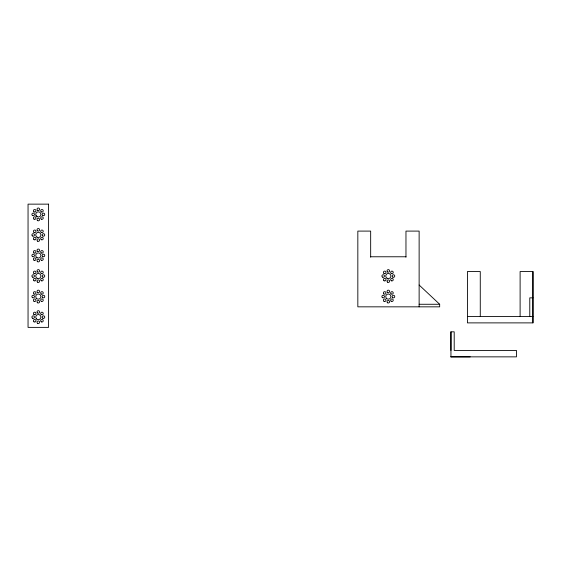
<?xml version="1.0" encoding="UTF-8"?>
<svg xmlns="http://www.w3.org/2000/svg" width="561" height="561" viewBox="0 0 561 561"><rect width="100%" height="100%" fill="white"/><g stroke="black" fill="none" stroke-linecap="round" stroke-linejoin="round"><path stroke-width="0.84" d="M450.946 356.859L450.946 331.824L454.2 331.824L454.2 350.443L516.464 350.443L516.464 356.859L450.946 356.859L470.216 356.859M480.272 316.467L480.272 271.538L467.432 271.538L467.432 322.884L532.95 322.884L532.95 271.538L520.11 271.538L520.11 316.467M370.667 256.77L405.968 256.77M532.95 297.849L529.78 297.849L529.78 316.467M419.13 304.272L439.67 304.272L439.67 306.839L357.834 306.839L357.834 231.097L370.667 231.097L370.667 257.219M467.432 316.467L532.95 316.467M419.13 285.016L439.67 304.272M36.093 215.69L36.507 216.223M532.95 271.538L532.95 322.884M450.946 331.824L450.946 350.443M419.13 306.839L419.13 231.097L405.968 231.097L405.968 257.219M48.59 204.141L28.05 204.141L28.05 327.379L48.59 327.379L48.59 204.141M387.679 302.814A1.283 1.283 0 0 0 389.6 301.706A1.283 1.283 0 0 0 387.679 300.591A1.283 1.283 0 0 0 387.679 302.814M387.034 278.249A2.567 2.567 0 0 0 390.891 276.026A2.567 2.567 0 0 0 387.034 273.803A2.567 2.567 0 0 0 387.034 278.249M387.679 292.547A1.283 1.283 0 0 0 389.6 291.432A1.283 1.283 0 0 0 387.679 290.325A1.283 1.283 0 0 0 387.679 292.547M387.679 272.008A1.283 1.283 0 0 0 389.6 270.893A1.283 1.283 0 0 0 387.679 269.785A1.283 1.283 0 0 0 387.679 272.008M383.78 293.845A1.283 1.283 0 0 0 385.926 293.27A1.283 1.283 0 0 0 384.355 291.699A1.283 1.283 0 0 0 383.78 293.845M391.045 293.845A1.283 1.283 0 0 0 393.191 293.27A1.283 1.283 0 0 0 391.62 291.699A1.283 1.283 0 0 0 391.045 293.845M391.045 301.11A1.283 1.283 0 0 0 393.191 300.528A1.283 1.283 0 0 0 391.62 298.957A1.283 1.283 0 0 0 391.045 301.11M386.508 298.382A2.567 2.567 0 0 0 390.8 297.232A2.567 2.567 0 0 0 387.658 294.09A2.567 2.567 0 0 0 386.508 298.382M384.047 301.313A1.283 1.283 0 0 0 385.975 300.198A1.283 1.283 0 0 0 384.047 299.09A1.283 1.283 0 0 0 384.047 301.313M392.546 297.477A1.283 1.283 0 0 0 394.692 296.902A1.283 1.283 0 0 0 393.121 295.324A1.283 1.283 0 0 0 392.546 297.477M382.279 297.477A1.283 1.283 0 0 0 384.425 296.902A1.283 1.283 0 0 0 382.854 295.324A1.283 1.283 0 0 0 382.279 297.477M392.812 277.141A1.283 1.283 0 0 0 394.741 276.026A1.283 1.283 0 0 0 392.812 274.918A1.283 1.283 0 0 0 392.812 277.141M384.047 280.773A1.283 1.283 0 0 0 385.975 279.659A1.283 1.283 0 0 0 384.047 278.551A1.283 1.283 0 0 0 384.047 280.773M387.413 282.071A1.283 1.283 0 0 0 389.558 281.496A1.283 1.283 0 0 0 387.988 279.925A1.283 1.283 0 0 0 387.413 282.071M391.312 273.509A1.283 1.283 0 0 0 393.233 272.401A1.283 1.283 0 0 0 391.312 271.286A1.283 1.283 0 0 0 391.312 273.509M382.546 277.141A1.283 1.283 0 0 0 384.467 276.026A1.283 1.283 0 0 0 382.546 274.918A1.283 1.283 0 0 0 382.546 277.141M391.312 280.773A1.283 1.283 0 0 0 393.233 279.659A1.283 1.283 0 0 0 391.312 278.551A1.283 1.283 0 0 0 391.312 280.773M384.047 273.509A1.283 1.283 0 0 0 385.975 272.401A1.283 1.283 0 0 0 384.047 271.286A1.283 1.283 0 0 0 384.047 273.509M37.033 237.17A2.567 2.567 0 0 0 40.89 234.947A2.567 2.567 0 0 0 37.033 232.724A2.567 2.567 0 0 0 37.033 237.17M34.046 294.048A1.283 1.283 0 0 0 35.974 292.94A1.283 1.283 0 0 0 34.046 291.825A1.283 1.283 0 0 0 34.046 294.048M41.311 301.313A1.283 1.283 0 0 0 43.232 300.198A1.283 1.283 0 0 0 41.311 299.09A1.283 1.283 0 0 0 41.311 301.313M37.033 278.249A2.567 2.567 0 0 0 40.89 276.026A2.567 2.567 0 0 0 37.033 273.803A2.567 2.567 0 0 0 37.033 278.249M41.311 280.773A1.283 1.283 0 0 0 43.232 279.659A1.283 1.283 0 0 0 41.311 278.551A1.283 1.283 0 0 0 41.311 280.773M36.507 318.921A2.567 2.567 0 0 0 40.799 317.771A2.567 2.567 0 0 0 37.657 314.63A2.567 2.567 0 0 0 36.507 318.921M41.311 273.509A1.283 1.283 0 0 0 43.232 272.401A1.283 1.283 0 0 0 41.311 271.286A1.283 1.283 0 0 0 41.311 273.509M42.811 277.141A1.283 1.283 0 0 0 44.74 276.026A1.283 1.283 0 0 0 42.811 274.918A1.283 1.283 0 0 0 42.811 277.141M37.678 272.008A1.283 1.283 0 0 0 39.607 270.893A1.283 1.283 0 0 0 37.678 269.785A1.283 1.283 0 0 0 37.678 272.008M37.412 282.071A1.283 1.283 0 0 0 39.558 281.496A1.283 1.283 0 0 0 37.987 279.925A1.283 1.283 0 0 0 37.412 282.071M32.545 297.681A1.283 1.283 0 0 0 34.466 296.566A1.283 1.283 0 0 0 32.545 295.458A1.283 1.283 0 0 0 32.545 297.681M34.046 301.313A1.283 1.283 0 0 0 35.974 300.198A1.283 1.283 0 0 0 34.046 299.09A1.283 1.283 0 0 0 34.046 301.313M34.046 273.509A1.283 1.283 0 0 0 35.974 272.401A1.283 1.283 0 0 0 34.046 271.286A1.283 1.283 0 0 0 34.046 273.509M34.046 280.773A1.283 1.283 0 0 0 35.974 279.659A1.283 1.283 0 0 0 34.046 278.551A1.283 1.283 0 0 0 34.046 280.773M32.545 277.141A1.283 1.283 0 0 0 34.466 276.026A1.283 1.283 0 0 0 32.545 274.918A1.283 1.283 0 0 0 32.545 277.141M34.046 321.853A1.283 1.283 0 0 0 35.974 320.738A1.283 1.283 0 0 0 34.046 319.63A1.283 1.283 0 0 0 34.046 321.853M37.033 257.709A2.567 2.567 0 0 0 40.89 255.486A2.567 2.567 0 0 0 37.033 253.263A2.567 2.567 0 0 0 37.033 257.709M37.412 251.265A1.283 1.283 0 0 0 39.558 250.683A1.283 1.283 0 0 0 37.987 249.112A1.283 1.283 0 0 0 37.412 251.265M32.545 215.522A1.283 1.283 0 0 0 34.466 214.407A1.283 1.283 0 0 0 32.545 213.299A1.283 1.283 0 0 0 32.545 215.522M42.545 297.477A1.283 1.283 0 0 0 44.698 296.902A1.283 1.283 0 0 0 43.12 295.324A1.283 1.283 0 0 0 42.545 297.477M42.811 318.22A1.283 1.283 0 0 0 44.74 317.105A1.283 1.283 0 0 0 42.811 315.997A1.283 1.283 0 0 0 42.811 318.22M32.279 235.858A1.283 1.283 0 0 0 34.424 235.283A1.283 1.283 0 0 0 32.854 233.713A1.283 1.283 0 0 0 32.279 235.858M41.311 232.429A1.283 1.283 0 0 0 43.232 231.321A1.283 1.283 0 0 0 41.311 230.206A1.283 1.283 0 0 0 41.311 232.429M34.046 219.155A1.283 1.283 0 0 0 35.974 218.04A1.283 1.283 0 0 0 34.046 216.932A1.283 1.283 0 0 0 34.046 219.155M41.311 239.694A1.283 1.283 0 0 0 43.232 238.579A1.283 1.283 0 0 0 41.311 237.471A1.283 1.283 0 0 0 41.311 239.694M37.678 323.353A1.283 1.283 0 0 0 39.607 322.245A1.283 1.283 0 0 0 37.678 321.13A1.283 1.283 0 0 0 37.678 323.353M34.046 252.969A1.283 1.283 0 0 0 35.974 251.861A1.283 1.283 0 0 0 34.046 250.746A1.283 1.283 0 0 0 34.046 252.969M42.545 235.858A1.283 1.283 0 0 0 44.698 235.283A1.283 1.283 0 0 0 43.12 233.713A1.283 1.283 0 0 0 42.545 235.858M41.311 260.234A1.283 1.283 0 0 0 43.232 259.119A1.283 1.283 0 0 0 41.311 258.011A1.283 1.283 0 0 0 41.311 260.234M37.033 216.63A2.567 2.567 0 0 0 40.89 214.407A2.567 2.567 0 0 0 37.033 212.184A2.567 2.567 0 0 0 37.033 216.63M37.678 241.195A1.283 1.283 0 0 0 39.607 240.087A1.283 1.283 0 0 0 37.678 238.972A1.283 1.283 0 0 0 37.678 241.195M32.545 256.601A1.283 1.283 0 0 0 34.466 255.486A1.283 1.283 0 0 0 32.545 254.378A1.283 1.283 0 0 0 32.545 256.601M37.412 312.884A1.283 1.283 0 0 0 39.558 312.302A1.283 1.283 0 0 0 37.987 310.731A1.283 1.283 0 0 0 37.412 312.884M34.046 232.429A1.283 1.283 0 0 0 35.974 231.321A1.283 1.283 0 0 0 34.046 230.206A1.283 1.283 0 0 0 34.046 232.429M32.545 318.22A1.283 1.283 0 0 0 34.466 317.105A1.283 1.283 0 0 0 32.545 315.997A1.283 1.283 0 0 0 32.545 318.22M41.311 211.89A1.283 1.283 0 0 0 43.232 210.782A1.283 1.283 0 0 0 41.311 209.667A1.283 1.283 0 0 0 41.311 211.89M37.678 292.547A1.283 1.283 0 0 0 39.607 291.432A1.283 1.283 0 0 0 37.678 290.325A1.283 1.283 0 0 0 37.678 292.547M42.811 256.601A1.283 1.283 0 0 0 44.74 255.486A1.283 1.283 0 0 0 42.811 254.378A1.283 1.283 0 0 0 42.811 256.601M41.311 252.969A1.283 1.283 0 0 0 43.232 251.861A1.283 1.283 0 0 0 41.311 250.746A1.283 1.283 0 0 0 41.311 252.969M41.311 219.155A1.283 1.283 0 0 0 43.232 218.04A1.283 1.283 0 0 0 41.311 216.932A1.283 1.283 0 0 0 41.311 219.155M41.311 314.588A1.283 1.283 0 0 0 43.232 313.48A1.283 1.283 0 0 0 41.311 312.365A1.283 1.283 0 0 0 41.311 314.588M37.678 261.735A1.283 1.283 0 0 0 39.607 260.627A1.283 1.283 0 0 0 37.678 259.512A1.283 1.283 0 0 0 37.678 261.735M42.811 215.522A1.283 1.283 0 0 0 44.74 214.407A1.283 1.283 0 0 0 42.811 213.299A1.283 1.283 0 0 0 42.811 215.522M41.311 294.048A1.283 1.283 0 0 0 43.232 292.94A1.283 1.283 0 0 0 41.311 291.825A1.283 1.283 0 0 0 41.311 294.048M37.678 302.814A1.283 1.283 0 0 0 39.607 301.706A1.283 1.283 0 0 0 37.678 300.591A1.283 1.283 0 0 0 37.678 302.814M37.678 220.655A1.283 1.283 0 0 0 39.607 219.547A1.283 1.283 0 0 0 37.678 218.432A1.283 1.283 0 0 0 37.678 220.655M34.046 260.234A1.283 1.283 0 0 0 35.974 259.119A1.283 1.283 0 0 0 34.046 258.011A1.283 1.283 0 0 0 34.046 260.234M41.311 321.853A1.283 1.283 0 0 0 43.232 320.738A1.283 1.283 0 0 0 41.311 319.63A1.283 1.283 0 0 0 41.311 321.853M37.412 230.725A1.283 1.283 0 0 0 39.558 230.143A1.283 1.283 0 0 0 37.987 228.572A1.283 1.283 0 0 0 37.412 230.725M34.046 239.694A1.283 1.283 0 0 0 35.974 238.579A1.283 1.283 0 0 0 34.046 237.471A1.283 1.283 0 0 0 34.046 239.694M34.046 314.588A1.283 1.283 0 0 0 35.974 313.48A1.283 1.283 0 0 0 34.046 312.365A1.283 1.283 0 0 0 34.046 314.588M36.507 298.382A2.567 2.567 0 0 0 40.799 297.232A2.567 2.567 0 0 0 37.657 294.09A2.567 2.567 0 0 0 36.507 298.382M37.678 210.389A1.283 1.283 0 0 0 39.607 209.274A1.283 1.283 0 0 0 37.678 208.166A1.283 1.283 0 0 0 37.678 210.389M34.046 211.89A1.283 1.283 0 0 0 35.974 210.782A1.283 1.283 0 0 0 34.046 209.667A1.283 1.283 0 0 0 34.046 211.89"/></g></svg>
